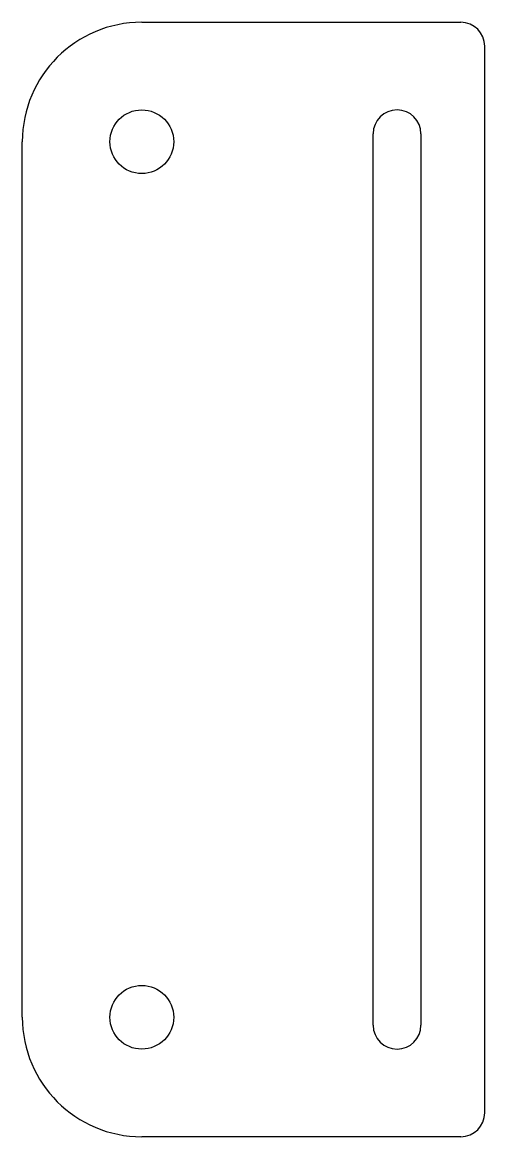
# Model space of a CAD drawing. Header units: millimetres. Extents: x -225 to -167, y -70 to 70.
import ezdxf

# ---------------------------------------------------------------- set-up
doc = ezdxf.new("R2010")
doc.units = ezdxf.units.MM

msp = doc.modelspace()

# ---------------------------------------------------------------- linework, layer by layer
at = {"color": 7, "linetype": 'Continuous', "lineweight": 25}
for p, q in [((-210.04, 70), (-170, 70)), ((-167, -67), (-167, 67)), ((-225.04, -55), (-225.04, 55)), ((-181, -56), (-181, 56)), ((-175, 56), (-175, -56)), ((-170, -70), (-210.04, -70))]:
    msp.add_line(p, q, dxfattribs=at)
for centre in [(-210.04, 55), (-210.04, -55)]:
    msp.add_circle(centre, 4, dxfattribs=at)
for centre, radius, start, end in [((-210.04, 55), 15, 90, 180), ((-170, 67), 3, 0, 90), ((-178, 56), 3, 0, 180), ((-210.04, -55), 15, 180, 270), ((-178, -56), 3, 180, 0), ((-170, -67), 3, 270, 0)]:
    msp.add_arc(centre, radius, start, end, dxfattribs=at)

doc.saveas('drawing.dxf')
